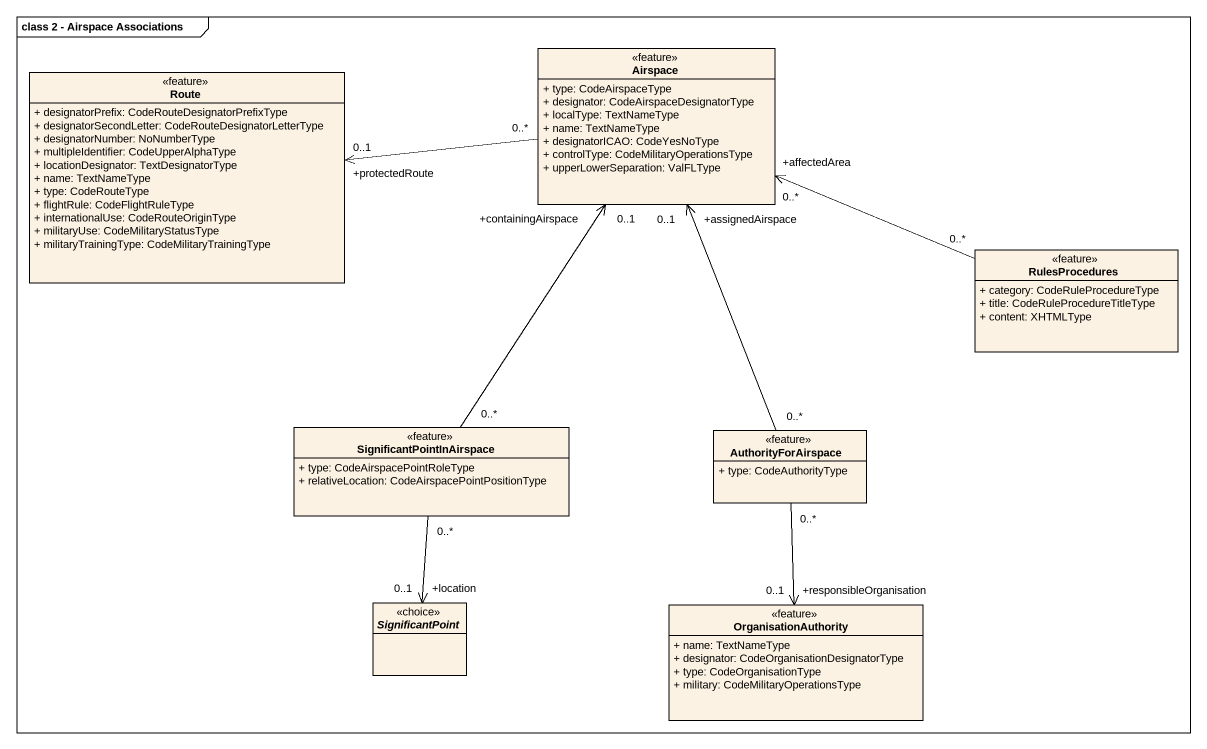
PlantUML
@startuml
mainframe class 2 - Airspace Associations
hide circle
hide empty members
skinparam classAttributeIconSize 0
class Airspace <<feature>> {
  + type: CodeAirspaceType
  + designator: CodeAirspaceDesignatorType
  + localType: TextNameType
  + name: TextNameType
  + designatorICAO: CodeYesNoType
  + controlType: CodeMilitaryOperationsType
  + upperLowerSeparation: ValFLType
}
class Route <<feature>> {
  + designatorPrefix: CodeRouteDesignatorPrefixType
  + designatorSecondLetter: CodeRouteDesignatorLetterType
  + designatorNumber: NoNumberType
  + multipleIdentifier: CodeUpperAlphaType
  + locationDesignator: TextDesignatorType
  + name: TextNameType
  + type: CodeRouteType
  + flightRule: CodeFlightRuleType
  + internationalUse: CodeRouteOriginType
  + militaryUse: CodeMilitaryStatusType
  + militaryTrainingType: CodeMilitaryTrainingType
}
class RulesProcedures <<feature>> {
  + category: CodeRuleProcedureType
  + title: CodeRuleProcedureTitleType
  + content: XHTMLType
}
class SignificantPointInAirspace <<feature>> {
  + type: CodeAirspacePointRoleType
  + relativeLocation: CodeAirspacePointPositionType
}
class AuthorityForAirspace <<feature>> {
  + type: CodeAuthorityType
}
abstract class SignificantPoint <<choice>>
class OrganisationAuthority <<feature>> {
  + name: TextNameType
  + designator: CodeOrganisationDesignatorType
  + type: CodeOrganisationType
  + military: CodeMilitaryOperationsType
}
Airspace "0..*" -left-> "+protectedRoute\n0..1" Route
Airspace "+containingAirspace\n0..1" <-- "0..*" SignificantPointInAirspace
Airspace "+assignedAirspace\n0..1" <-- "0..*" AuthorityForAirspace
RulesProcedures "0..*" -left-> "+affectedArea\n0..*" Airspace
SignificantPoint "+location\n0..1" <-up- "0..*" SignificantPointInAirspace
OrganisationAuthority "+responsibleOrganisation\n0..1" <-up- "0..*" AuthorityForAirspace
@enduml
